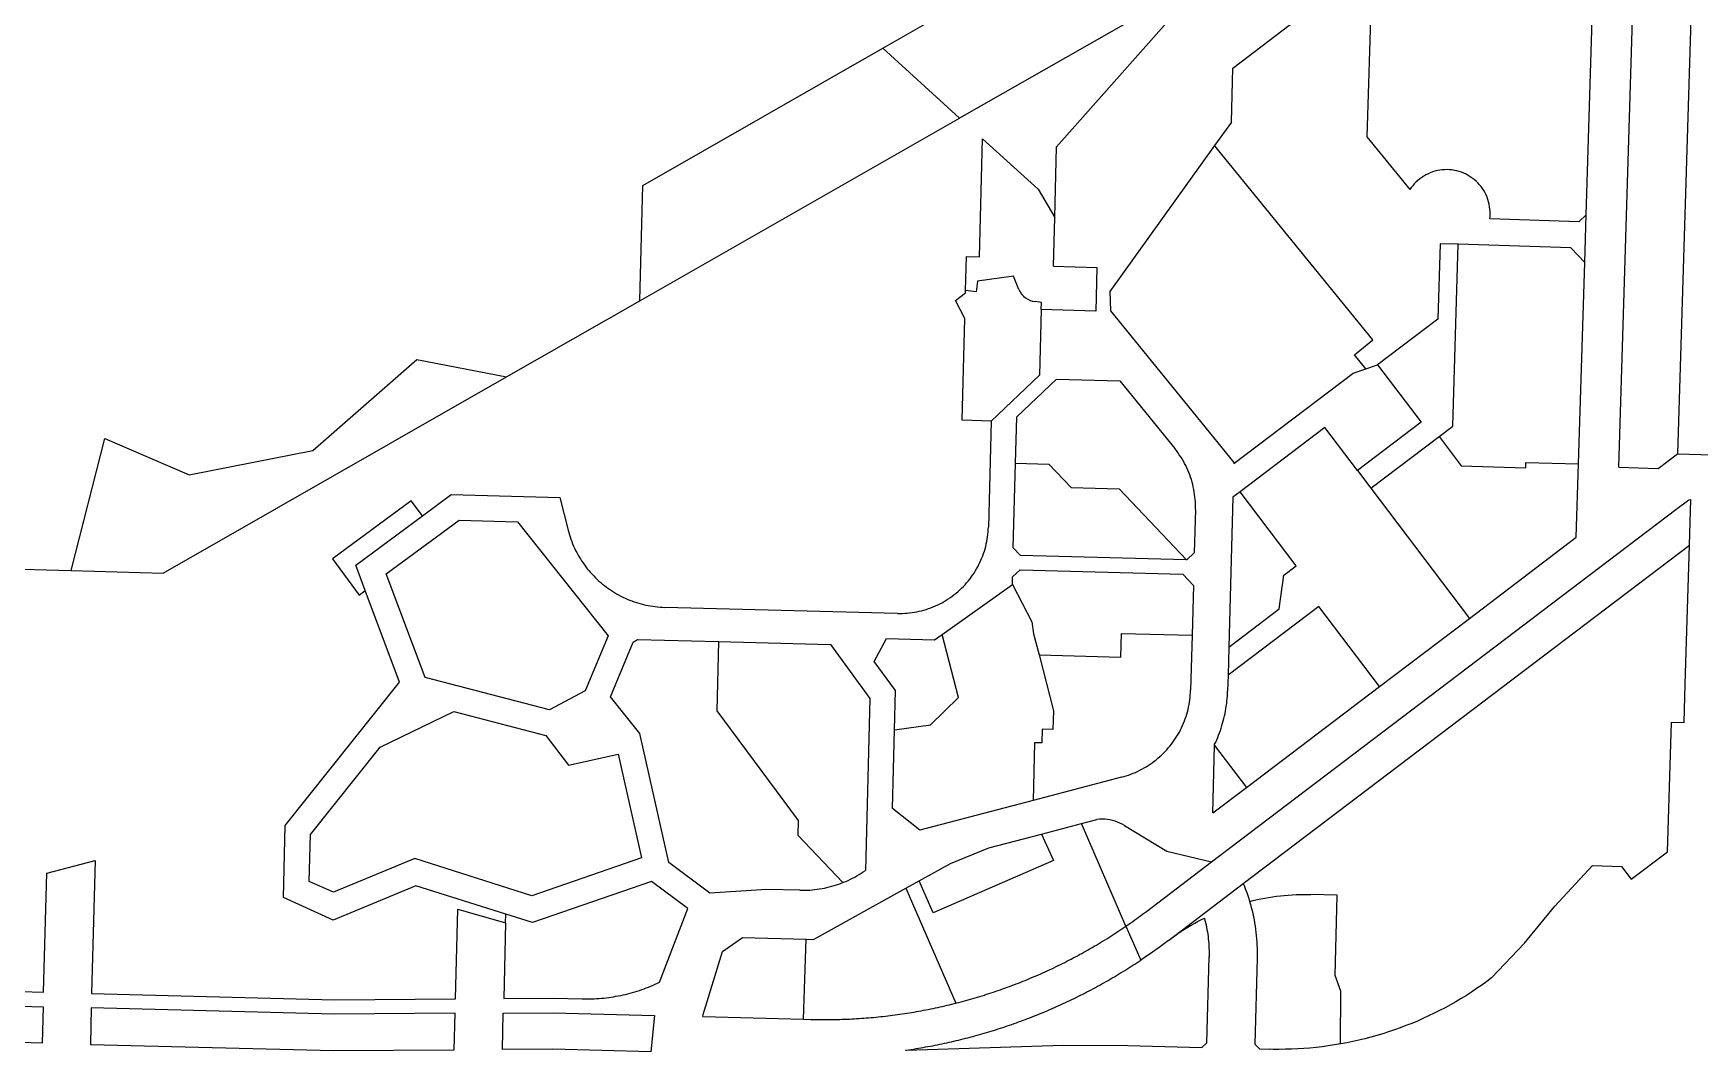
# Model space of a CAD drawing. Header units: inches. Extents: x 486468 to 494399, y 5455955 to 5460553.
# Drawn here: x 490958 to 491655, y 5457036 to 5457462 of the extents above; entities that cross this region are included whole.
import ezdxf

# ---------------------------------------------------------------- set-up
doc = ezdxf.new("R2010")
doc.units = ezdxf.units.IN
doc.header["$MEASUREMENT"] = 0
doc.layers.add('ParcelLines', color=10, linetype='Continuous')

msp = doc.modelspace()

# ---------------------------------------------------------------- linework, layer by layer
at = {"layer": 'ParcelLines', "color": 1}
for p, q in [((491607.81, 5457385.775), (491613.148, 5457559.425)), ((491313.601, 5457455.523), (491462.456, 5457540.625)), ((491461.146, 5457492.043), (491345.582, 5457426.222)), ((491459.936, 5457447.13), (491513.799, 5457488.424)), ((491518.049, 5457482.924), (491516.05, 5457418.374)), ((491386.251, 5457414.223), (491438.9, 5457473.623)), ((491621.46, 5457280.14), (491627.571, 5457479.156)), ((491651.945, 5457478.405), (491646.018, 5457285.756)), ((491213.154, 5457398.074), (491313.601, 5457455.523)), ((491459.351, 5457424.473), (491459.936, 5457447.13)), ((491211.885, 5457349.815), (491345.582, 5457426.222)), ((491459.351, 5457424.473), (491452.351, 5457414.723)), ((491354.052, 5457368.173), (491355.252, 5457417.522)), ((491355.252, 5457417.522), (491378.502, 5457396.473)), ((491516.05, 5457418.374), (491534, 5457396.274)), ((491385.452, 5457384.673), (491386.251, 5457414.223)), ((491452.351, 5457414.723), (491408.552, 5457353.673)), ((491518.602, 5457333.475), (491452.351, 5457414.723)), ((491378.502, 5457396.473), (491385.452, 5457384.673)), ((491384.902, 5457364.273), (491385.452, 5457384.673)), ((491604.7, 5457382.875), (491567.45, 5457384.025)), ((491607.2, 5457365.826), (491607.81, 5457385.775)), ((491546.7, 5457373.675), (491545.702, 5457342.075)), ((491554.3, 5457373.435), (491546.7, 5457373.675)), ((491601.35, 5457371.975), (491554.3, 5457373.435)), ((491348.123, 5457354.023), (491348.502, 5457368.323)), ((491348.502, 5457368.323), (491354.052, 5457368.173)), ((491384.902, 5457364.273), (491403.152, 5457363.723)), ((491403.152, 5457363.723), (491402.702, 5457345.473)), ((491604.601, 5457281.526), (491607.2, 5457365.826)), ((491353.102, 5457357.973), (491352.653, 5457353.573)), ((491368.202, 5457360.073), (491353.102, 5457357.973)), ((491370.452, 5457354.523), (491368.202, 5457360.073)), ((491156.116, 5457317.945), (491211.885, 5457349.815)), ((491343.953, 5457349.923), (491348.103, 5457353.073)), ((491347.803, 5457342.423), (491343.953, 5457349.923)), ((491348.103, 5457353.073), (491348.123, 5457354.023)), ((491379.952, 5457349.123), (491377.352, 5457349.423)), ((491379.852, 5457346.073), (491379.952, 5457349.123)), ((491408.552, 5457353.673), (491408.852, 5457345.573)), ((491346.703, 5457299.774), (491347.803, 5457342.423)), ((491379.852, 5457346.073), (491379.153, 5457318.624)), ((491402.702, 5457345.473), (491379.852, 5457346.073)), ((491408.852, 5457345.573), (491460.453, 5457282.174)), ((491545.702, 5457342.075), (491520.552, 5457323.025)), ((491510.852, 5457327.175), (491518.602, 5457333.475)), ((491515.632, 5457321.345), (491510.852, 5457327.175)), ((491075.108, 5457287.176), (491118.657, 5457325.175)), ((491510.302, 5457319.525), (491515.632, 5457321.345)), ((491515.632, 5457321.345), (491520.552, 5457323.025)), ((491520.552, 5457323.025), (491538.752, 5457299.025)), ((491012.509, 5457235.877), (491156.116, 5457317.945)), ((491379.153, 5457318.624), (491358.903, 5457299.424)), ((491369.603, 5457301.224), (491386.253, 5457316.974)), ((491386.253, 5457316.974), (491412.702, 5457316.274)), ((491412.702, 5457316.274), (491435.703, 5457287.924)), ((491460.453, 5457281.774), (491510.302, 5457319.525)), ((491358.903, 5457299.424), (491346.703, 5457299.774)), ((491358.903, 5457299.424), (491357.705, 5457255.124)), ((491369.093, 5457281.824), (491369.603, 5457301.224)), ((491538.752, 5457299.025), (491512.053, 5457278.775)), ((490988.059, 5457292.126), (491023.459, 5457277.026)), ((491498.452, 5457296.725), (491463.003, 5457269.885)), ((491512.053, 5457278.775), (491498.452, 5457296.725)), ((491517.703, 5457271.325), (491546.242, 5457292.985)), ((491546.242, 5457292.985), (491551.952, 5457297.325)), ((491023.459, 5457277.026), (491075.108, 5457287.176)), ((491637.95, 5457279.633), (491646.018, 5457285.756)), ((491646.018, 5457285.756), (491672.209, 5457284.952)), ((491368.155, 5457246.375), (491369.093, 5457281.824)), ((491383.053, 5457281.474), (491392.353, 5457271.674)), ((491460.453, 5457282.174), (491460.453, 5457281.774)), ((491512.053, 5457278.775), (491517.703, 5457271.325)), ((491555.552, 5457280.726), (491582.502, 5457279.926)), ((491582.502, 5457279.926), (491582.602, 5457282.176)), ((491582.602, 5457282.176), (491604.601, 5457281.526)), ((491603.653, 5457250.826), (491604.601, 5457281.526)), ((491621.46, 5457280.14), (491637.95, 5457279.633)), ((491392.353, 5457271.674), (491412.453, 5457271.124)), ((491412.453, 5457271.124), (491440.543, 5457241.435)), ((491517.703, 5457271.325), (491558.953, 5457216.926)), ((491116.308, 5457266.126), (491083.359, 5457241.777)), ((491120.968, 5457259.866), (491132.958, 5457268.726)), ((491132.958, 5457268.726), (491178.406, 5457267.526)), ((491178.406, 5457267.526), (491181.906, 5457253.876)), ((491459.953, 5457267.575), (491458.304, 5457204.925)), ((491463.003, 5457269.885), (491459.953, 5457267.575)), ((491650.754, 5457266.523), (491651.536, 5457266.627)), ((491650.952, 5457247.527), (491651.536, 5457266.627)), ((491093.058, 5457239.227), (491120.968, 5457259.866)), ((491105.858, 5457235.477), (491136.308, 5457257.976)), ((491136.308, 5457257.976), (491160.708, 5457257.326)), ((491160.708, 5457257.326), (491198.657, 5457209.627)), ((491444.353, 5457262.474), (491443.853, 5457244.375)), ((491558.953, 5457216.926), (491603.653, 5457250.826)), ((491371.105, 5457243.275), (491368.155, 5457246.375)), ((491440.543, 5457241.435), (491371.105, 5457243.275)), ((491443.853, 5457244.375), (491440.753, 5457241.425)), ((491464.359, 5457105.949), (491650.952, 5457247.527)), ((490880.76, 5457239.378), (490974.01, 5457236.897)), ((490974.01, 5457236.897), (491012.509, 5457235.877)), ((491083.359, 5457241.777), (491094.559, 5457226.677)), ((491097.059, 5457228.527), (491093.058, 5457239.227)), ((491367.855, 5457234.225), (491371.005, 5457237.175)), ((491371.005, 5457237.175), (491439.053, 5457235.375)), ((491440.753, 5457241.425), (491440.543, 5457241.435)), ((491481.303, 5457234.925), (491486.503, 5457238.875)), ((491122.059, 5457192.127), (491105.858, 5457235.477)), ((491338.426, 5457210.215), (491367.755, 5457231.025)), ((491367.755, 5457231.025), (491367.855, 5457234.225)), ((491367.755, 5457231.025), (491375.955, 5457215.475)), ((491439.053, 5457235.375), (491443.503, 5457230.675)), ((491443.503, 5457230.675), (491442.934, 5457209.825)), ((491479.353, 5457220.875), (491481.303, 5457234.925)), ((491094.559, 5457226.677), (491097.059, 5457228.527)), ((491111.359, 5457190.277), (491097.059, 5457228.527)), ((491319.656, 5457218.975), (491222.407, 5457221.525)), ((491375.955, 5457215.475), (491376.655, 5457210.475)), ((491458.304, 5457204.925), (491479.353, 5457220.875)), ((491521.364, 5457188.416), (491558.953, 5457216.926)), ((491198.657, 5457209.627), (491189.058, 5457186.527)), ((491209.107, 5457206.977), (491210.907, 5457208.127)), ((491210.907, 5457208.127), (491244.857, 5457207.226)), ((491310.006, 5457198.875), (491315.056, 5457208.425)), ((491315.056, 5457208.425), (491335.206, 5457207.925)), ((491335.206, 5457207.925), (491338.426, 5457210.215)), ((491376.655, 5457210.475), (491378.915, 5457201.625)), ((491413.154, 5457200.725), (491413.404, 5457210.575)), ((491413.404, 5457210.575), (491442.934, 5457209.825)), ((491442.934, 5457209.825), (491442.304, 5457186.875)), ((491199.608, 5457184.127), (491209.107, 5457206.977)), ((491244.857, 5457207.226), (491244.107, 5457178.276)), ((491244.857, 5457207.226), (491291.706, 5457205.975)), ((491291.706, 5457205.975), (491308.106, 5457183.376)), ((491378.915, 5457201.625), (491413.154, 5457200.725)), ((491378.915, 5457201.625), (491384.906, 5457178.225)), ((491458.304, 5457204.925), (491457.984, 5457193.125)), ((491318.856, 5457186.675), (491310.006, 5457198.875)), ((491063.61, 5457130.279), (491111.359, 5457190.277)), ((491174.159, 5457178.627), (491122.059, 5457192.127)), ((491457.984, 5457193.125), (491457.804, 5457186.475)), ((491465.654, 5457146.176), (491521.364, 5457188.416)), ((491189.058, 5457186.527), (491174.159, 5457178.627)), ((491211.857, 5457168.727), (491199.608, 5457184.127)), ((491308.106, 5457183.376), (491306.257, 5457111.427)), ((491318.426, 5457170.276), (491318.856, 5457186.675)), ((491333.456, 5457172.426), (491345.206, 5457183.875)), ((491134.059, 5457177.978), (491172.559, 5457167.977)), ((491244.107, 5457178.276), (491278.157, 5457132.326)), ((491384.906, 5457178.225), (491384.706, 5457170.475)), ((491641.854, 5457119.228), (491643.503, 5457173.527)), ((491643.503, 5457173.527), (491648.703, 5457173.377)), ((491172.559, 5457167.977), (491182.059, 5457155.428)), ((491224.059, 5457114.727), (491211.857, 5457168.727)), ((491317.557, 5457137.376), (491318.426, 5457170.276)), ((491380.256, 5457170.575), (491380.106, 5457164.825)), ((491384.706, 5457170.475), (491380.256, 5457170.575)), ((491182.059, 5457155.428), (491202.859, 5457160.127)), ((491202.859, 5457160.127), (491212.659, 5457116.678)), ((491380.106, 5457164.825), (491377.006, 5457164.875)), ((491451.606, 5457135.526), (491452.344, 5457163.676)), ((491452.344, 5457163.676), (491452.354, 5457164.226)), ((491413.456, 5457150.475), (491376.416, 5457140.746)), ((491451.606, 5457135.526), (491465.654, 5457146.176)), ((491376.416, 5457140.746), (491329.107, 5457128.326)), ((491278.157, 5457132.326), (491277.957, 5457126.276)), ((491329.107, 5457128.326), (491317.557, 5457137.376)), ((491396.606, 5457131.076), (491403.106, 5457132.776)), ((491062.811, 5457100.129), (491063.61, 5457130.279)), ((491073.661, 5457106.879), (491074.16, 5457126.429)), ((491277.957, 5457126.276), (491296.847, 5457106.387)), ((491357.857, 5457120.926), (491379.896, 5457126.696)), ((491379.896, 5457126.696), (491396.606, 5457131.076)), ((491414.706, 5457130.226), (491432.406, 5457119.476)), ((491341.807, 5457114.326), (491357.857, 5457120.926)), ((491432.406, 5457119.476), (491451.056, 5457115.026)), ((491626.554, 5457107.778), (491641.854, 5457119.228)), ((490963.812, 5457110.331), (490984.062, 5457115.629)), ((490984.062, 5457115.629), (490982.613, 5457060.031)), ((491117.76, 5457116.379), (491083.811, 5457102.329)), ((491166.81, 5457100.879), (491117.76, 5457116.379)), ((491212.659, 5457116.678), (491166.81, 5457100.879)), ((491241.159, 5457101.977), (491224.059, 5457114.727)), ((491328.707, 5457107.076), (491341.807, 5457114.326)), ((491384.906, 5457115.576), (491334.607, 5457093.727)), ((491423.806, 5457094.326), (491451.056, 5457115.026)), ((491594.61, 5457096.544), (491610.443, 5457113.525)), ((491610.443, 5457113.525), (491622.554, 5457113.128)), ((491622.554, 5457113.128), (491626.554, 5457107.778)), ((490962.513, 5457060.531), (490963.812, 5457110.331)), ((491083.811, 5457102.329), (491073.661, 5457106.879)), ((491118.26, 5457105.029), (491083.611, 5457090.679)), ((491155.86, 5457093.179), (491118.26, 5457105.029)), ((491216.809, 5457106.827), (491166.96, 5457089.679)), ((491232.009, 5457095.477), (491216.809, 5457106.827)), ((491284.508, 5457082.627), (491323.167, 5457104.017)), ((491323.167, 5457104.017), (491328.707, 5457107.076)), ((491323.167, 5457104.017), (491344.108, 5457055.926)), ((491334.607, 5457093.727), (491328.707, 5457107.076)), ((491433.014, 5457082.182), (491464.359, 5457105.949)), ((491083.611, 5457090.679), (491062.811, 5457100.129)), ((491265.108, 5457103.527), (491241.159, 5457101.977)), ((491278.808, 5457103.177), (491265.108, 5457103.527)), ((491503.593, 5457101.067), (491492.554, 5457101.358)), ((491502.714, 5457067.436), (491503.593, 5457101.067)), ((491134.811, 5457057.729), (491135.81, 5457095.229)), ((491135.81, 5457095.229), (491155.76, 5457089.579)), ((491155.76, 5457089.579), (491155.86, 5457093.179)), ((491166.96, 5457089.679), (491155.86, 5457093.179)), ((491220.21, 5457064.728), (491232.009, 5457095.477)), ((491581.969, 5457081.046), (491594.61, 5457096.544)), ((491155.76, 5457089.579), (491154.961, 5457057.879)), ((491246.559, 5457077.528), (491254.908, 5457083.377)), ((491254.908, 5457083.377), (491281.458, 5457082.707)), ((491281.458, 5457082.707), (491284.508, 5457082.627)), ((491415.266, 5457088.166), (491421.451, 5457073.932)), ((491238.36, 5457051.228), (491246.559, 5457077.528)), ((491568.236, 5457066.506), (491581.969, 5457081.046)), ((491449.058, 5457039.358), (491450.025, 5457075.344)), ((491470.134, 5457074.805), (491469.168, 5457038.804)), ((490810.264, 5457064.382), (490962.513, 5457060.531)), ((491505.219, 5457060.999), (491502.714, 5457067.436)), ((490810.114, 5457058.282), (490962.363, 5457054.431)), ((490982.613, 5457060.031), (491084.162, 5457057.38)), ((491084.162, 5457057.38), (491134.811, 5457057.729)), ((491154.961, 5457057.879), (491175.661, 5457058.028)), ((491175.661, 5457058.028), (491187.76, 5457057.728)), ((491504.984, 5457038.86), (491505.219, 5457060.999)), ((490962.363, 5457054.431), (490961.963, 5457039.23)), ((490982.463, 5457053.931), (490982.063, 5457038.68)), ((491084.112, 5457051.28), (490982.463, 5457053.931)), ((491134.661, 5457051.679), (491084.112, 5457051.28)), ((491134.261, 5457036.428), (491134.661, 5457051.679)), ((491154.411, 5457036.578), (491154.811, 5457051.779)), ((491154.811, 5457051.779), (491175.611, 5457051.928)), ((491175.611, 5457051.928), (491218.11, 5457050.828)), ((491218.11, 5457050.828), (491216.561, 5457035.628)), ((491238.26, 5457050.328), (491238.36, 5457051.228)), ((491238.26, 5457050.328), (491280.409, 5457049.208)), ((491280.409, 5457049.208), (491283.459, 5457049.128)), ((490961.963, 5457039.23), (490809.715, 5457043.081)), ((490982.063, 5457038.68), (491083.962, 5457036.08)), ((491083.962, 5457036.08), (491134.261, 5457036.428)), ((491175.461, 5457036.728), (491154.411, 5457036.578)), ((491216.561, 5457035.628), (491175.461, 5457036.728)), ((491389.018, 5457038.307), (491416.017, 5457038.269)), ((491416.017, 5457038.269), (491447.005, 5457037.414)), ((491447.005, 5457037.414), (491449.058, 5457039.358)), ((491469.168, 5457038.804), (491471.113, 5457036.75)), ((491471.113, 5457036.75), (491475.111, 5457036.64))]:
    msp.add_line(p, q, dxfattribs=at)
for points in [[(491313.601, 5457455.523), (491345.552, 5457426.272), (491345.582, 5457426.222)], [(491567.45, 5457384.025), (491567.55, 5457385.045), (491567.6, 5457386.075), (491567.59, 5457387.095), (491567.52, 5457388.125), (491567.4, 5457389.145), (491567.21, 5457390.155), (491566.97, 5457391.145), (491566.68, 5457392.135), (491566.33, 5457393.095), (491565.92, 5457394.045), (491565.47, 5457394.965), (491564.96, 5457395.855), (491564.4, 5457396.715), (491563.8, 5457397.545), (491563.15, 5457398.345), (491562.46, 5457399.095), (491561.72, 5457399.815), (491560.95, 5457400.485), (491560.14, 5457401.115), (491559.29, 5457401.705), (491558.42, 5457402.235), (491557.51, 5457402.725), (491556.58, 5457403.155), (491555.63, 5457403.535), (491554.65, 5457403.854), (491553.66, 5457404.124), (491552.66, 5457404.344), (491551.64, 5457404.504), (491550.62, 5457404.604), (491549.6, 5457404.644), (491548.57, 5457404.634), (491547.55, 5457404.554), (491546.53, 5457404.424), (491545.52, 5457404.244), (491544.52, 5457403.994), (491543.54, 5457403.694), (491542.58, 5457403.344), (491541.63, 5457402.934), (491540.72, 5457402.474), (491539.83, 5457401.964), (491538.97, 5457401.404), (491538.14, 5457400.794), (491537.35, 5457400.144), (491536.59, 5457399.444), (491535.88, 5457398.714), (491535.21, 5457397.934), (491534.58, 5457397.124), (491534, 5457396.274)], [(491211.885, 5457349.815), (491211.855, 5457349.875), (491213.154, 5457398.074)], [(491607.81, 5457385.775), (491607.75, 5457385.775), (491604.7, 5457382.875)], [(491551.952, 5457297.325), (491554.3, 5457373.425), (491554.3, 5457373.435)], [(491607.2, 5457365.826), (491607.15, 5457365.826), (491601.35, 5457371.975)], [(491370.452, 5457354.523), (491370.952, 5457353.513), (491371.592, 5457352.583), (491372.342, 5457351.753), (491373.202, 5457351.023), (491374.152, 5457350.413), (491375.172, 5457349.943), (491376.242, 5457349.613), (491377.352, 5457349.423)], [(491352.653, 5457353.573), (491348.153, 5457354.023), (491348.123, 5457354.023)], [(491118.657, 5457325.175), (491156.106, 5457317.975), (491156.116, 5457317.945)], [(490974.01, 5457236.897), (490974.01, 5457236.927), (490988.059, 5457292.126)], [(491546.242, 5457292.985), (491546.252, 5457292.975), (491555.552, 5457280.726)], [(491444.353, 5457262.474), (491444.363, 5457263.534), (491444.353, 5457264.584), (491444.303, 5457265.644), (491444.233, 5457266.694), (491444.133, 5457267.744), (491444.003, 5457268.794), (491443.843, 5457269.834), (491443.653, 5457270.874), (491443.443, 5457271.904), (491443.203, 5457272.934), (491442.933, 5457273.954), (491442.633, 5457274.964), (491442.303, 5457275.974), (491441.953, 5457276.964), (491441.573, 5457277.954), (491441.163, 5457278.924), (491440.733, 5457279.884), (491440.273, 5457280.844), (491439.783, 5457281.774), (491439.273, 5457282.704), (491438.743, 5457283.614), (491438.183, 5457284.504), (491437.593, 5457285.384), (491436.983, 5457286.244), (491436.353, 5457287.094), (491435.703, 5457287.924)], [(491369.093, 5457281.824), (491369.103, 5457281.824), (491383.053, 5457281.474)], [(491120.968, 5457259.866), (491120.958, 5457259.876), (491116.308, 5457266.126)], [(491451.056, 5457115.026), (491645.351, 5457262.427), (491650.754, 5457266.523)], [(491486.503, 5457238.875), (491463.003, 5457269.875), (491463.003, 5457269.885)], [(491181.906, 5457253.876), (491182.166, 5457252.896), (491182.456, 5457251.926), (491182.756, 5457250.966), (491183.086, 5457250.006), (491183.436, 5457249.056), (491183.817, 5457248.116), (491184.207, 5457247.186), (491184.627, 5457246.266), (491185.067, 5457245.356), (491185.527, 5457244.456), (491186.007, 5457243.566), (491186.517, 5457242.686), (491187.037, 5457241.826), (491187.577, 5457240.966), (491188.147, 5457240.126), (491188.727, 5457239.306), (491189.327, 5457238.486), (491189.947, 5457237.696), (491190.587, 5457236.906), (491191.247, 5457236.136), (491191.927, 5457235.386), (491192.617, 5457234.656), (491193.327, 5457233.936), (491194.057, 5457233.226), (491194.797, 5457232.546), (491195.557, 5457231.876), (491196.337, 5457231.226), (491197.127, 5457230.596), (491197.937, 5457229.986), (491198.747, 5457229.386), (491199.587, 5457228.816), (491200.427, 5457228.256), (491201.287, 5457227.726), (491202.157, 5457227.216), (491203.047, 5457226.716), (491203.937, 5457226.246), (491204.847, 5457225.796), (491205.757, 5457225.366), (491206.687, 5457224.956), (491207.617, 5457224.576), (491208.567, 5457224.206), (491209.517, 5457223.866), (491210.477, 5457223.546), (491211.447, 5457223.246), (491212.417, 5457222.976), (491213.397, 5457222.726), (491214.387, 5457222.496), (491215.377, 5457222.296), (491216.367, 5457222.116), (491217.367, 5457221.956), (491218.377, 5457221.826), (491219.377, 5457221.715), (491220.387, 5457221.625), (491221.397, 5457221.565), (491222.407, 5457221.525)], [(491319.656, 5457218.975), (491320.676, 5457218.965), (491321.696, 5457218.985), (491322.726, 5457219.025), (491323.746, 5457219.095), (491324.756, 5457219.195), (491325.776, 5457219.325), (491326.786, 5457219.485), (491327.786, 5457219.675), (491328.786, 5457219.885), (491329.786, 5457220.125), (491330.776, 5457220.385), (491331.746, 5457220.685), (491332.725, 5457221.005), (491333.685, 5457221.355), (491334.635, 5457221.725), (491335.575, 5457222.125), (491336.505, 5457222.555), (491337.425, 5457223.005), (491338.325, 5457223.475), (491339.215, 5457223.985), (491340.095, 5457224.505), (491340.955, 5457225.055), (491341.805, 5457225.625), (491342.635, 5457226.225), (491343.445, 5457226.845), (491344.245, 5457227.485), (491345.025, 5457228.145), (491345.785, 5457228.825), (491346.525, 5457229.535), (491347.245, 5457230.255), (491347.945, 5457231.005), (491348.635, 5457231.765), (491349.285, 5457232.545), (491349.925, 5457233.345), (491350.545, 5457234.165), (491351.135, 5457234.995), (491351.705, 5457235.845), (491352.255, 5457236.705), (491352.775, 5457237.585), (491353.275, 5457238.485), (491353.745, 5457239.385), (491354.195, 5457240.305), (491354.615, 5457241.235), (491355.005, 5457242.185), (491355.375, 5457243.135), (491355.725, 5457244.095), (491356.045, 5457245.065), (491356.335, 5457246.045), (491356.595, 5457247.035), (491356.835, 5457248.035), (491357.035, 5457249.035), (491357.215, 5457250.035), (491357.375, 5457251.055), (491357.495, 5457252.064), (491357.595, 5457253.084), (491357.665, 5457254.104), (491357.705, 5457255.124)], [(491648.703, 5457173.377), (491649.183, 5457189.317), (491650.952, 5457247.527)], [(491495.953, 5457221.925), (491458.004, 5457193.125), (491457.984, 5457193.125)], [(491521.364, 5457188.416), (491521.354, 5457188.426), (491495.953, 5457221.925)], [(491345.206, 5457183.875), (491338.456, 5457210.175), (491338.426, 5457210.215)], [(491413.456, 5457150.475), (491414.436, 5457150.745), (491415.406, 5457151.045), (491416.376, 5457151.365), (491417.326, 5457151.715), (491418.276, 5457152.085), (491419.206, 5457152.485), (491420.136, 5457152.905), (491421.046, 5457153.355), (491421.946, 5457153.825), (491422.836, 5457154.315), (491423.716, 5457154.825), (491424.576, 5457155.365), (491425.426, 5457155.935), (491426.256, 5457156.515), (491427.076, 5457157.115), (491427.875, 5457157.745), (491428.655, 5457158.395), (491429.425, 5457159.065), (491430.175, 5457159.745), (491430.905, 5457160.455), (491431.615, 5457161.185), (491432.305, 5457161.925), (491432.975, 5457162.685), (491433.625, 5457163.465), (491434.265, 5457164.265), (491434.875, 5457165.075), (491435.455, 5457165.905), (491436.025, 5457166.755), (491436.575, 5457167.615), (491437.095, 5457168.485), (491437.595, 5457169.365), (491438.065, 5457170.265), (491438.515, 5457171.175), (491438.944, 5457172.105), (491439.344, 5457173.035), (491439.724, 5457173.975), (491440.074, 5457174.935), (491440.404, 5457175.895), (491440.714, 5457176.865), (491440.984, 5457177.845), (491441.234, 5457178.825), (491441.464, 5457179.815), (491441.664, 5457180.815), (491441.834, 5457181.815), (491441.984, 5457182.825), (491442.104, 5457183.835), (491442.194, 5457184.845), (491442.264, 5457185.855), (491442.304, 5457186.875)], [(491452.354, 5457164.226), (491452.804, 5457165.176), (491453.234, 5457166.136), (491453.644, 5457167.096), (491454.034, 5457168.066), (491454.404, 5457169.046), (491454.764, 5457170.036), (491455.094, 5457171.026), (491455.414, 5457172.026), (491455.714, 5457173.036), (491455.994, 5457174.046), (491456.254, 5457175.066), (491456.494, 5457176.086), (491456.714, 5457177.106), (491456.914, 5457178.136), (491457.094, 5457179.175), (491457.254, 5457180.205), (491457.394, 5457181.245), (491457.514, 5457182.295), (491457.614, 5457183.335), (491457.704, 5457184.375), (491457.764, 5457185.425), (491457.804, 5457186.475)], [(491074.16, 5457126.429), (491103.26, 5457162.978), (491134.059, 5457177.978)], [(491318.426, 5457170.276), (491318.456, 5457170.276), (491333.456, 5457172.426)], [(491377.006, 5457164.875), (491376.406, 5457140.776), (491376.416, 5457140.746)], [(491452.344, 5457163.676), (491452.354, 5457163.676), (491465.654, 5457146.176)], [(491414.706, 5457130.226), (491413.746, 5457130.766), (491412.766, 5457131.256), (491411.746, 5457131.686), (491410.716, 5457132.046), (491409.656, 5457132.346), (491408.576, 5457132.586), (491407.496, 5457132.756), (491406.396, 5457132.856), (491405.296, 5457132.896), (491404.206, 5457132.866), (491403.106, 5457132.776)], [(491379.896, 5457126.696), (491379.906, 5457126.676), (491384.906, 5457115.576)], [(491415.266, 5457088.166), (491415.256, 5457088.176), (491396.606, 5457131.076)], [(491296.847, 5457106.387), (491297.117, 5457106.487), (491298.087, 5457106.877), (491299.037, 5457107.307), (491299.977, 5457107.747), (491300.907, 5457108.207), (491301.827, 5457108.697), (491302.737, 5457109.197), (491303.637, 5457109.727), (491304.527, 5457110.277), (491305.397, 5457110.837), (491306.257, 5457111.427)], [(491278.808, 5457103.177), (491279.848, 5457103.167), (491280.888, 5457103.167), (491281.928, 5457103.207), (491282.968, 5457103.257), (491284.008, 5457103.337), (491285.048, 5457103.447), (491286.078, 5457103.567), (491287.108, 5457103.717), (491288.138, 5457103.887), (491289.158, 5457104.087), (491290.178, 5457104.307), (491291.188, 5457104.547), (491292.198, 5457104.817), (491293.197, 5457105.107), (491294.187, 5457105.417), (491295.177, 5457105.747), (491296.147, 5457106.107), (491296.847, 5457106.387)], [(491464.359, 5457105.949), (491464.854, 5457104.717), (491465.328, 5457103.476), (491465.78, 5457102.227), (491466.21, 5457100.971), (491466.618, 5457099.707), (491466.979, 5457098.52)], [(491466.979, 5457098.52), (491468.492, 5457098.89), (491470.098, 5457099.252), (491471.71, 5457099.587), (491473.328, 5457099.893), (491474.95, 5457100.171), (491476.578, 5457100.421), (491478.209, 5457100.642), (491479.844, 5457100.835), (491481.482, 5457101), (491483.123, 5457101.135), (491484.766, 5457101.242), (491486.41, 5457101.32), (491488.056, 5457101.369), (491489.702, 5457101.39), (491491.349, 5457101.382), (491492.554, 5457101.358)], [(491466.979, 5457098.52), (491467.348, 5457097.244), (491467.694, 5457095.962), (491468.018, 5457094.675), (491468.32, 5457093.381), (491468.599, 5457092.083), (491468.855, 5457090.781), (491469.088, 5457089.474), (491469.299, 5457088.163), (491469.486, 5457086.848), (491469.651, 5457085.53), (491469.793, 5457084.21), (491469.911, 5457082.887), (491470.007, 5457081.563), (491470.079, 5457080.237), (491470.128, 5457078.91), (491470.154, 5457077.582), (491470.157, 5457076.254), (491470.137, 5457074.927), (491470.134, 5457074.805)], [(491415.266, 5457088.166), (491415.636, 5457088.416), (491416.466, 5457088.986), (491417.286, 5457089.566), (491418.116, 5457090.146), (491418.936, 5457090.736), (491419.756, 5457091.326), (491420.566, 5457091.916), (491421.386, 5457092.516), (491422.196, 5457093.116), (491422.996, 5457093.716), (491423.806, 5457094.326)], [(491433.014, 5457082.182), (491434.334, 5457083.166), (491435.671, 5457084.127), (491437.024, 5457085.064), (491438.394, 5457085.978), (491439.779, 5457086.867), (491441.179, 5457087.733), (491442.595, 5457088.573), (491444.025, 5457089.389), (491445.469, 5457090.18), (491446.926, 5457090.945), (491448.059, 5457091.518)], [(491448.059, 5457091.518), (491448.308, 5457090.573), (491448.541, 5457089.625), (491448.758, 5457088.672), (491448.958, 5457087.716), (491449.14, 5457086.756), (491449.307, 5457085.793), (491449.456, 5457084.828), (491449.589, 5457083.86), (491449.704, 5457082.89), (491449.803, 5457081.918), (491449.884, 5457080.944), (491449.949, 5457079.969), (491449.997, 5457078.994), (491450.027, 5457078.017), (491450.042, 5457077.04), (491450.038, 5457076.063), (491450.025, 5457075.344)], [(491280.409, 5457049.208), (491280.409, 5457049.228), (491281.458, 5457082.677), (491281.458, 5457082.707)], [(491344.108, 5457055.926), (491344.398, 5457055.996), (491345.378, 5457056.256), (491346.358, 5457056.506), (491347.328, 5457056.766), (491348.298, 5457057.036), (491349.268, 5457057.306), (491350.248, 5457057.576), (491351.208, 5457057.856), (491352.178, 5457058.146), (491353.148, 5457058.426), (491354.108, 5457058.716), (491355.078, 5457059.016), (491356.038, 5457059.316), (491356.998, 5457059.626), (491357.958, 5457059.936), (491358.918, 5457060.246), (491359.878, 5457060.566), (491360.828, 5457060.886), (491361.788, 5457061.216), (491362.738, 5457061.546), (491363.687, 5457061.876), (491364.637, 5457062.216), (491365.587, 5457062.556), (491366.537, 5457062.906), (491367.477, 5457063.266), (491368.427, 5457063.616), (491369.367, 5457063.976), (491370.307, 5457064.346), (491371.247, 5457064.716), (491372.177, 5457065.086), (491373.117, 5457065.466), (491374.047, 5457065.846), (491374.977, 5457066.236), (491375.907, 5457066.626), (491376.837, 5457067.016), (491377.767, 5457067.416), (491378.687, 5457067.816), (491379.617, 5457068.226), (491380.537, 5457068.636), (491381.457, 5457069.056), (491382.367, 5457069.476), (491383.287, 5457069.896), (491384.197, 5457070.326), (491385.107, 5457070.756), (491386.017, 5457071.196), (491386.927, 5457071.636), (491387.827, 5457072.076), (491388.737, 5457072.526), (491389.637, 5457072.986), (491390.537, 5457073.436), (491391.437, 5457073.896), (491392.327, 5457074.366), (491393.217, 5457074.836), (491394.107, 5457075.306), (491394.997, 5457075.786), (491395.887, 5457076.266), (491396.767, 5457076.746), (491397.657, 5457077.236), (491398.537, 5457077.736), (491399.407, 5457078.226), (491400.287, 5457078.726), (491401.157, 5457079.236), (491402.027, 5457079.746), (491402.897, 5457080.256), (491403.767, 5457080.776), (491404.627, 5457081.296), (491405.487, 5457081.816), (491406.347, 5457082.346), (491407.207, 5457082.876), (491408.057, 5457083.416), (491408.907, 5457083.956), (491409.757, 5457084.496), (491410.607, 5457085.046), (491411.447, 5457085.596), (491412.297, 5457086.156), (491413.137, 5457086.716), (491413.966, 5457087.276), (491414.806, 5457087.846), (491415.266, 5457088.166)], [(491433.014, 5457082.182), (491429.689, 5457079.701), (491426.32, 5457077.279), (491422.909, 5457074.916), (491421.451, 5457073.932)], [(491323.051, 5457036.234), (491324.488, 5457036.437), (491325.488, 5457036.597), (491326.488, 5457036.747), (491327.478, 5457036.907), (491328.478, 5457037.067), (491329.468, 5457037.237), (491330.468, 5457037.407), (491331.458, 5457037.587), (491332.448, 5457037.767), (491333.438, 5457037.947), (491334.428, 5457038.137), (491335.418, 5457038.337), (491336.408, 5457038.527), (491337.398, 5457038.737), (491338.388, 5457038.937), (491339.368, 5457039.147), (491340.358, 5457039.367), (491341.338, 5457039.577), (491342.328, 5457039.807), (491343.308, 5457040.027), (491344.288, 5457040.257), (491345.268, 5457040.497), (491346.248, 5457040.737), (491347.228, 5457040.977), (491348.208, 5457041.227), (491349.188, 5457041.477), (491350.158, 5457041.737), (491351.138, 5457041.997), (491352.108, 5457042.257), (491353.078, 5457042.527), (491354.048, 5457042.797), (491355.018, 5457043.077), (491355.988, 5457043.357), (491356.958, 5457043.637), (491357.918, 5457043.927), (491358.888, 5457044.217), (491359.848, 5457044.517), (491360.818, 5457044.817), (491361.778, 5457045.127), (491362.738, 5457045.437), (491363.698, 5457045.747), (491364.648, 5457046.067), (491365.608, 5457046.387), (491366.558, 5457046.717), (491367.518, 5457047.047), (491368.468, 5457047.377), (491369.418, 5457047.717), (491370.368, 5457048.057), (491371.308, 5457048.397), (491372.258, 5457048.747), (491373.208, 5457049.107), (491374.148, 5457049.467), (491375.088, 5457049.827), (491376.028, 5457050.187), (491376.968, 5457050.557), (491377.898, 5457050.937), (491378.838, 5457051.317), (491379.768, 5457051.697), (491380.697, 5457052.077), (491381.627, 5457052.467), (491382.557, 5457052.867), (491383.487, 5457053.257), (491384.417, 5457053.667), (491385.337, 5457054.067), (491386.257, 5457054.477), (491387.177, 5457054.887), (491388.097, 5457055.307), (491389.007, 5457055.727), (491389.927, 5457056.157), (491390.837, 5457056.587), (491391.747, 5457057.017), (491392.657, 5457057.447), (491393.567, 5457057.897), (491394.467, 5457058.337), (491395.377, 5457058.787), (491396.277, 5457059.237), (491397.177, 5457059.696), (491398.077, 5457060.156), (491398.967, 5457060.616), (491399.867, 5457061.086), (491400.757, 5457061.556), (491401.647, 5457062.026), (491402.537, 5457062.506), (491403.417, 5457062.986), (491404.297, 5457063.476), (491405.187, 5457063.966), (491406.067, 5457064.456), (491406.937, 5457064.956), (491407.817, 5457065.456), (491408.687, 5457065.966), (491409.557, 5457066.466), (491410.427, 5457066.986), (491411.297, 5457067.496), (491412.157, 5457068.016), (491413.017, 5457068.546), (491413.877, 5457069.066), (491414.737, 5457069.596), (491415.597, 5457070.136), (491416.447, 5457070.676), (491417.297, 5457071.216), (491418.147, 5457071.756), (491418.997, 5457072.306), (491419.837, 5457072.856), (491420.677, 5457073.416), (491421.451, 5457073.932)], [(491187.76, 5457057.728), (491188.78, 5457057.708), (491189.79, 5457057.698), (491190.81, 5457057.708), (491191.82, 5457057.738), (491192.84, 5457057.778), (491193.85, 5457057.828), (491194.86, 5457057.898), (491195.88, 5457057.978), (491196.89, 5457058.078), (491197.9, 5457058.188), (491198.9, 5457058.318), (491199.91, 5457058.458), (491200.91, 5457058.618), (491201.91, 5457058.788), (491202.91, 5457058.968), (491203.91, 5457059.168), (491204.9, 5457059.388), (491205.89, 5457059.618), (491206.88, 5457059.858), (491207.86, 5457060.118), (491208.84, 5457060.388), (491209.81, 5457060.668), (491210.78, 5457060.968), (491211.75, 5457061.288), (491212.71, 5457061.608), (491213.67, 5457061.958), (491214.62, 5457062.308), (491215.57, 5457062.678), (491216.51, 5457063.058), (491217.44, 5457063.458), (491218.37, 5457063.868), (491219.29, 5457064.288), (491220.21, 5457064.728)], [(491568.236, 5457066.506), (491566.172, 5457064.97), (491564.081, 5457063.47), (491561.964, 5457062.007), (491559.822, 5457060.582), (491557.655, 5457059.193), (491555.465, 5457057.843), (491553.251, 5457056.532), (491551.015, 5457055.259), (491548.757, 5457054.025), (491546.478, 5457052.831), (491544.178, 5457051.677), (491541.858, 5457050.563), (491539.519, 5457049.49), (491537.162, 5457048.458), (491534.787, 5457047.467), (491532.395, 5457046.518), (491529.987, 5457045.61), (491527.564, 5457044.745), (491525.126, 5457043.922), (491522.673, 5457043.142), (491520.208, 5457042.405), (491517.73, 5457041.711), (491515.24, 5457041.06), (491512.74, 5457040.453), (491510.229, 5457039.89), (491507.709, 5457039.37), (491505.18, 5457038.895), (491504.984, 5457038.86)], [(491283.459, 5457049.128), (491284.469, 5457049.108), (491285.479, 5457049.088), (491286.489, 5457049.068), (491287.489, 5457049.058), (491288.499, 5457049.058), (491289.509, 5457049.058), (491290.519, 5457049.058), (491291.529, 5457049.068), (491292.538, 5457049.078), (491293.548, 5457049.098), (491294.548, 5457049.118), (491295.558, 5457049.148), (491296.568, 5457049.177), (491297.578, 5457049.207), (491298.588, 5457049.247), (491299.588, 5457049.297), (491300.598, 5457049.347), (491301.608, 5457049.397), (491302.608, 5457049.457), (491303.618, 5457049.517), (491304.628, 5457049.587), (491305.628, 5457049.657), (491306.638, 5457049.737), (491307.638, 5457049.817), (491308.648, 5457049.907), (491309.648, 5457049.997), (491310.658, 5457050.087), (491311.658, 5457050.187), (491312.668, 5457050.297), (491313.668, 5457050.397), (491314.668, 5457050.517), (491315.668, 5457050.627), (491316.668, 5457050.757), (491317.668, 5457050.877), (491318.668, 5457051.007), (491319.668, 5457051.147), (491320.668, 5457051.287), (491321.668, 5457051.437), (491322.668, 5457051.577), (491323.658, 5457051.737), (491324.658, 5457051.897), (491325.658, 5457052.057), (491326.648, 5457052.226), (491327.638, 5457052.396), (491328.638, 5457052.576), (491329.628, 5457052.756), (491330.618, 5457052.936), (491331.608, 5457053.126), (491332.598, 5457053.326), (491333.588, 5457053.516), (491334.578, 5457053.726), (491335.568, 5457053.926), (491336.548, 5457054.146), (491337.538, 5457054.356), (491338.518, 5457054.576), (491339.498, 5457054.806), (491340.488, 5457055.036), (491341.468, 5457055.266), (491342.448, 5457055.506), (491343.428, 5457055.756), (491344.108, 5457055.926)], [(491323.051, 5457036.234), (491323.5, 5457036.248), (491389.018, 5457038.307)], [(491504.984, 5457038.86), (491502.447, 5457038.432), (491499.902, 5457038.048), (491497.351, 5457037.709), (491494.795, 5457037.414), (491492.233, 5457037.164), (491489.668, 5457036.958), (491487.1, 5457036.798), (491484.529, 5457036.682), (491481.957, 5457036.61), (491479.383, 5457036.584), (491476.81, 5457036.603), (491475.111, 5457036.64)]]:
    msp.add_lwpolyline(points, dxfattribs=at)

doc.saveas('drawing.dxf')
